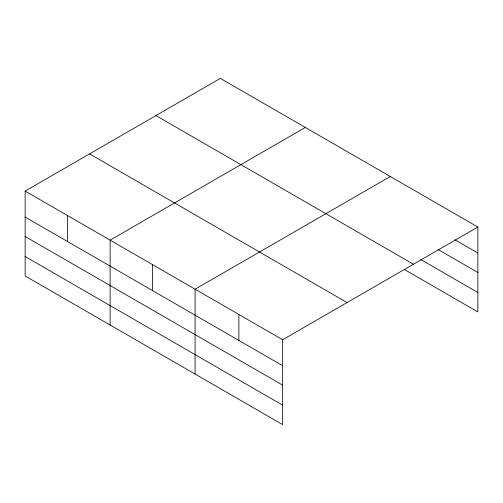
<?xml version="1.0" encoding="UTF-8"?>
<svg xmlns="http://www.w3.org/2000/svg" width="503" height="503" viewBox="0 0 503 503"><rect width="100%" height="100%" fill="white"/><g stroke="black" fill="none" stroke-linecap="round" stroke-linejoin="round"><path stroke-width="0.75" d="M25.15 191.083L282.648 339.745L282.648 424.614L25.15 275.952L25.15 191.083L220.352 78.386L477.85 227.048L477.85 311.917L404.443 269.539M305.327 127.441L110.126 240.145L110.126 325.013M390.303 176.503L195.101 289.2L195.101 374.069M282.648 339.745L477.85 227.048M454.951 239.799L477.85 253.015M438.113 249.513L477.85 272.456M420.609 259.429L477.85 292.482M155.936 115.577L413.435 264.238M89.565 153.893L347.064 302.555M25.15 217.051L282.648 365.719M25.15 236.492L282.648 385.153M25.15 256.517L282.648 405.179M238.875 314.476L238.875 340.443M152.61 264.672L152.61 290.64M67.635 215.611L67.635 241.585"/></g></svg>
